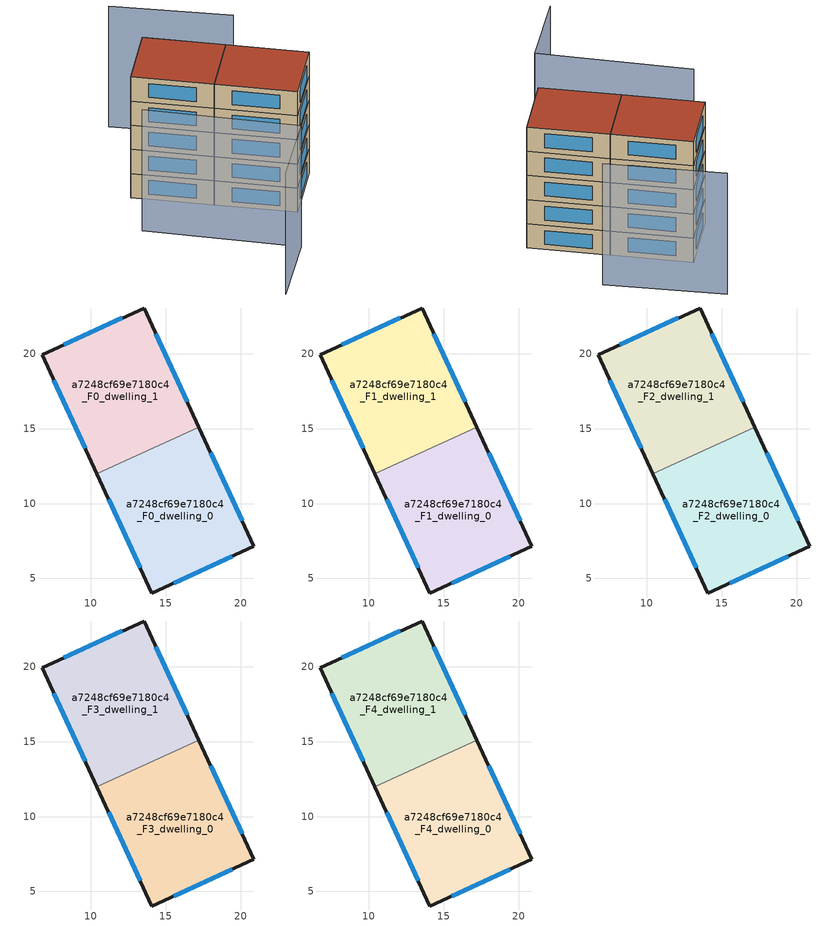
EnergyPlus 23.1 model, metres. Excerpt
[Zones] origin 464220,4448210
a7248cf69e7180c4_F0_dwelling_0
 floor ground (EU_floor_Construction): 17.22,15.1 20.89,7.14 14.07,4.03 10.42,11.97 z0
 wall outside (EU_wall_Construction): 10.42,11.97 14.07,4.03 20.89,7.14 17.22,15.1 z0:3
 wall to a7248cf69e7180c4_F0_dwelling_1 (EU_wall_Construction): 17.22,15.1 10.42,11.97 z0:3
 window (EU_Window_Construction): 11.2,10.27 13.29,5.73 / 20.1,8.84 18.01,13.39 / 15.53,4.7 19.43,6.47 z0.64:2.36
a7248cf69e7180c4_F0_dwelling_1
 floor ground (EU_floor_Construction): 13.57,23.05 17.22,15.1 10.42,11.97 6.76,19.94 z0
 wall outside (EU_wall_Construction): 17.22,15.1 13.57,23.05 6.76,19.94 10.42,11.97 z0:3
 window (EU_Window_Construction): 16.44,16.8 14.35,21.34 / 7.54,18.23 9.64,13.68 / 12.11,22.38 8.22,20.6 z0.64:2.36
a7248cf69e7180c4_F1_dwelling_0
 floor to a7248cf69e7180c4_F0_dwelling_0 (EU_floor_Construction): 17.22,15.1 20.89,7.14 14.07,4.03 10.42,11.97 z3
 wall outside (EU_wall_Construction): 10.42,11.97 14.07,4.03 20.89,7.14 17.22,15.1 z3:6
 wall to a7248cf69e7180c4_F1_dwelling_1 (EU_wall_Construction): 17.22,15.1 10.42,11.97 z3:6
 window (EU_Window_Construction): 11.2,10.27 13.29,5.73 / 20.1,8.84 18.01,13.39 / 15.53,4.7 19.43,6.47 z3.64:5.36
a7248cf69e7180c4_F1_dwelling_1
 floor to a7248cf69e7180c4_F0_dwelling_1 (EU_floor_Construction): 13.57,23.05 17.22,15.1 10.42,11.97 6.76,19.94 z3
 wall outside (EU_wall_Construction): 17.22,15.1 13.57,23.05 6.76,19.94 10.42,11.97 z3:6
 window (EU_Window_Construction): 16.44,16.8 14.35,21.34 / 7.54,18.23 9.64,13.68 / 12.11,22.38 8.22,20.6 z3.64:5.36
a7248cf69e7180c4_F2_dwelling_0
 floor to a7248cf69e7180c4_F1_dwelling_0 (EU_floor_Construction): 17.22,15.1 20.89,7.14 14.07,4.03 10.42,11.97 z6
 wall outside (EU_wall_Construction): 10.42,11.97 14.07,4.03 20.89,7.14 17.22,15.1 z6:9
 wall to a7248cf69e7180c4_F2_dwelling_1 (EU_wall_Construction): 17.22,15.1 10.42,11.97 z6:9
 window (EU_Window_Construction): 11.2,10.27 13.29,5.73 / 20.1,8.84 18.01,13.39 / 15.53,4.7 19.43,6.47 z6.64:8.36
a7248cf69e7180c4_F2_dwelling_1
 floor to a7248cf69e7180c4_F1_dwelling_1 (EU_floor_Construction): 13.57,23.05 17.22,15.1 10.42,11.97 6.76,19.94 z6
 wall outside (EU_wall_Construction): 17.22,15.1 13.57,23.05 6.76,19.94 10.42,11.97 z6:9
 window (EU_Window_Construction): 16.44,16.8 14.35,21.34 / 7.54,18.23 9.64,13.68 / 12.11,22.38 8.22,20.6 z6.64:8.36
a7248cf69e7180c4_F3_dwelling_0
 floor to a7248cf69e7180c4_F2_dwelling_0 (EU_floor_Construction): 17.22,15.1 20.89,7.14 14.07,4.03 10.42,11.97 z9
 wall outside (EU_wall_Construction): 10.42,11.97 14.07,4.03 20.89,7.14 17.22,15.1 z9:12
 wall to a7248cf69e7180c4_F3_dwelling_1 (EU_wall_Construction): 17.22,15.1 10.42,11.97 z9:12
 window (EU_Window_Construction): 11.2,10.27 13.29,5.73 / 20.1,8.84 18.01,13.39 / 15.53,4.7 19.43,6.47 z9.64:11.36
a7248cf69e7180c4_F3_dwelling_1
 floor to a7248cf69e7180c4_F2_dwelling_1 (EU_floor_Construction): 13.57,23.05 17.22,15.1 10.42,11.97 6.76,19.94 z9
 wall outside (EU_wall_Construction): 17.22,15.1 13.57,23.05 6.76,19.94 10.42,11.97 z9:12
 window (EU_Window_Construction): 16.44,16.8 14.35,21.34 / 7.54,18.23 9.64,13.68 / 12.11,22.38 8.22,20.6 z9.64:11.36
a7248cf69e7180c4_F4_dwelling_0
 floor to a7248cf69e7180c4_F3_dwelling_0 (EU_floor_Construction): 17.22,15.1 20.89,7.14 14.07,4.03 10.42,11.97 z12
 wall outside (EU_wall_Construction): 10.42,11.97 14.07,4.03 20.89,7.14 17.22,15.1 z12:15
 wall to a7248cf69e7180c4_F4_dwelling_1 (EU_wall_Construction): 17.22,15.1 10.42,11.97 z12:15
 window (EU_Window_Construction): 11.2,10.27 13.29,5.73 / 20.1,8.84 18.01,13.39 / 15.53,4.7 19.43,6.47 z12.64:14.36
 roof outside (EU_roof_Construction): 20.89,7.14 17.22,15.1 10.42,11.97 14.07,4.03 z15
a7248cf69e7180c4_F4_dwelling_1
 floor to a7248cf69e7180c4_F3_dwelling_1 (EU_floor_Construction): 13.57,23.05 17.22,15.1 10.42,11.97 6.76,19.94 z12
 wall outside (EU_wall_Construction): 17.22,15.1 13.57,23.05 6.76,19.94 10.42,11.97 z12:15
 window (EU_Window_Construction): 16.44,16.8 14.35,21.34 / 7.54,18.23 9.64,13.68 / 12.11,22.38 8.22,20.6 z12.64:14.36
 roof outside (EU_roof_Construction): 17.22,15.1 13.57,23.05 6.76,19.94 10.42,11.97 z15
shading: 2.27,15.49 8.91,0.14 / 8.91,0.14 0.67,-3.43 / 22.25,17.51 16.55,29.2 z0:15
[Building]
EU S2 Campaign: North Axis=0; Terrain=City; Solar Distribution=FullExterior
[Site:Location]
Yerevan-Zvartnots.Intl.AP: Latitude=40.15; Longitude=44.383; Time Zone=4; Elevation=854
[SizingPeriod:WeatherFileDays]
AnnualSizingPeriod: Begin Month=1; Begin Day of Month=1; End Month=12; End Day of Month=31; Day of Week for Start Day=Monday; Use Weather File Daylight Saving Period=No; Use Weather File Rain and Snow Indicators=No
[MATERIAL]
EU_InternalMass_Material: Roughness=MediumRough; Thickness=0.1; Conductivity=1; Density=1800; Specific Heat=900; Thermal Absorptance=0.9; Solar Absorptance=0.7; Visible Absorptance=0.7
[MATERIAL:NOMASS] Roughness=MediumRough; Thermal Absorptance=0.9; Solar Absorptance=0.7; Visible Absorptance=0.7
Name | Thermal Resistance
EU_wall_NoMass | 1.05043
EU_roof_NoMass | 1.45357
EU_floor_NoMass | 0.478065
[WINDOWMATERIAL:SIMPLEGLAZINGSYSTEM]
EU_Window_SimpleGlazing: UFactor=2.5566; Solar Heat Gain Coefficient=0.75; Visible Transmittance=0.75
[CONSTRUCTION]
EU_wall_Construction: EU_wall_NoMass
EU_roof_Construction: EU_roof_NoMass
EU_floor_Construction: EU_floor_NoMass
EU_Window_Construction: EU_Window_SimpleGlazing
EU_InternalMass_Construction: EU_InternalMass_Material
[ZONE] Type=1; Multiplier=1; Ceiling Height=autocalculate; Floor Area=autocalculate; Part of Total Floor Area=Yes
Name | Volume
a7248cf69e7180c4_F0_dwelling_0 | 196.688
a7248cf69e7180c4_F1_dwelling_0; a7248cf69e7180c4_F2_dwelling_0; a7248cf69e7180c4_F3_dwelling_0; a7248cf69e7180c4_F4_dwelling_0 | 196.689
a7248cf69e7180c4_F0_dwelling_1 | 196.677
a7248cf69e7180c4_F1_dwelling_1; a7248cf69e7180c4_F2_dwelling_1; a7248cf69e7180c4_F3_dwelling_1; a7248cf69e7180c4_F4_dwelling_1 | 196.676
[INTERNALMASS] Construction=EU_InternalMass_Construction
Name | Zone or ZoneList | Surface Area
a7248cf69e7180c4_F0_dwelling_0_EU_InternalMass | a7248cf69e7180c4_F0_dwelling_0 | 65.5605
a7248cf69e7180c4_F0_dwelling_1_EU_InternalMass | a7248cf69e7180c4_F0_dwelling_1 | 65.5574
a7248cf69e7180c4_F1_dwelling_0_EU_InternalMass | a7248cf69e7180c4_F1_dwelling_0 | 65.5605
a7248cf69e7180c4_F1_dwelling_1_EU_InternalMass | a7248cf69e7180c4_F1_dwelling_1 | 65.5574
a7248cf69e7180c4_F2_dwelling_0_EU_InternalMass | a7248cf69e7180c4_F2_dwelling_0 | 65.5605
a7248cf69e7180c4_F2_dwelling_1_EU_InternalMass | a7248cf69e7180c4_F2_dwelling_1 | 65.5574
a7248cf69e7180c4_F3_dwelling_0_EU_InternalMass | a7248cf69e7180c4_F3_dwelling_0 | 65.5605
a7248cf69e7180c4_F3_dwelling_1_EU_InternalMass | a7248cf69e7180c4_F3_dwelling_1 | 65.5574
a7248cf69e7180c4_F4_dwelling_0_EU_InternalMass | a7248cf69e7180c4_F4_dwelling_0 | 65.5605
a7248cf69e7180c4_F4_dwelling_1_EU_InternalMass | a7248cf69e7180c4_F4_dwelling_1 | 65.5574
[OTHEREQUIPMENT] Fuel Type=Electricity; Design Level Calculation Method=Watts/Area; Power per Zone Floor Area=1; Fraction Latent=0; Fraction Radiant=0; Fraction Lost=0; Carbon Dioxide Generation Rate=0; EndUse Subcategory=EU_Step8_InternalGains
Name | Zone or ZoneList or Space or SpaceList | Schedule
EU_Step8_InternalGain_a7248cf69e7180c4_F0_dwelling_0_f000 | a7248cf69e7180c4_F0_dwelling_0 | EU_Step8_GainSchedule_a7248cf69e7180c4_F0_dwelling_0_f000
EU_Step8_InternalGain_a7248cf69e7180c4_F0_dwelling_1_f000 | a7248cf69e7180c4_F0_dwelling_1 | EU_Step8_GainSchedule_a7248cf69e7180c4_F0_dwelling_1_f000
EU_Step8_InternalGain_a7248cf69e7180c4_F1_dwelling_0_f000 | a7248cf69e7180c4_F1_dwelling_0 | EU_Step8_GainSchedule_a7248cf69e7180c4_F1_dwelling_0_f000
EU_Step8_InternalGain_a7248cf69e7180c4_F1_dwelling_1_f000 | a7248cf69e7180c4_F1_dwelling_1 | EU_Step8_GainSchedule_a7248cf69e7180c4_F1_dwelling_1_f000
EU_Step8_InternalGain_a7248cf69e7180c4_F2_dwelling_0_f000 | a7248cf69e7180c4_F2_dwelling_0 | EU_Step8_GainSchedule_a7248cf69e7180c4_F2_dwelling_0_f000
EU_Step8_InternalGain_a7248cf69e7180c4_F2_dwelling_1_f000 | a7248cf69e7180c4_F2_dwelling_1 | EU_Step8_GainSchedule_a7248cf69e7180c4_F2_dwelling_1_f000
EU_Step8_InternalGain_a7248cf69e7180c4_F3_dwelling_0_f000 | a7248cf69e7180c4_F3_dwelling_0 | EU_Step8_GainSchedule_a7248cf69e7180c4_F3_dwelling_0_f000
EU_Step8_InternalGain_a7248cf69e7180c4_F3_dwelling_1_f000 | a7248cf69e7180c4_F3_dwelling_1 | EU_Step8_GainSchedule_a7248cf69e7180c4_F3_dwelling_1_f000
EU_Step8_InternalGain_a7248cf69e7180c4_F4_dwelling_0_f000 | a7248cf69e7180c4_F4_dwelling_0 | EU_Step8_GainSchedule_a7248cf69e7180c4_F4_dwelling_0_f000
EU_Step8_InternalGain_a7248cf69e7180c4_F4_dwelling_1_f000 | a7248cf69e7180c4_F4_dwelling_1 | EU_Step8_GainSchedule_a7248cf69e7180c4_F4_dwelling_1_f000
[ZONEVENTILATION:DESIGNFLOWRATE] Schedule=EU_AlwaysOn; Design Flow Rate Calculation Method=AirChanges/Hour; Air Changes per Hour=0.557805; Ventilation Type=Natural; Fan Pressure Rise=0; Fan Total Efficiency=1; Constant Term Coefficient=1; Temperature Term Coefficient=0; Velocity Term Coefficient=0; Velocity Squared Term Coefficient=0; Minimum Indoor Temperature=-100; Maximum Indoor Temperature=100; Delta Temperature=-100; Minimum Outdoor Temperature=-100; Maximum Outdoor Temperature=100; Maximum Wind Speed=40
Name | Zone or ZoneList or Space or SpaceList
EU_ConstantAir_a7248cf69e7180c4_F0_dwelling_0 | a7248cf69e7180c4_F0_dwelling_0
EU_ConstantAir_a7248cf69e7180c4_F0_dwelling_1 | a7248cf69e7180c4_F0_dwelling_1
EU_ConstantAir_a7248cf69e7180c4_F1_dwelling_0 | a7248cf69e7180c4_F1_dwelling_0
EU_ConstantAir_a7248cf69e7180c4_F1_dwelling_1 | a7248cf69e7180c4_F1_dwelling_1
EU_ConstantAir_a7248cf69e7180c4_F2_dwelling_0 | a7248cf69e7180c4_F2_dwelling_0
EU_ConstantAir_a7248cf69e7180c4_F2_dwelling_1 | a7248cf69e7180c4_F2_dwelling_1
EU_ConstantAir_a7248cf69e7180c4_F3_dwelling_0 | a7248cf69e7180c4_F3_dwelling_0
EU_ConstantAir_a7248cf69e7180c4_F3_dwelling_1 | a7248cf69e7180c4_F3_dwelling_1
EU_ConstantAir_a7248cf69e7180c4_F4_dwelling_0 | a7248cf69e7180c4_F4_dwelling_0
EU_ConstantAir_a7248cf69e7180c4_F4_dwelling_1 | a7248cf69e7180c4_F4_dwelling_1
[HVACTEMPLATE:THERMOSTAT] Constant Heating Setpoint=20; Constant Cooling Setpoint=50
EU_HeatOnly_a7248cf69e7180c4_F0_dwelling_0; EU_HeatOnly_a7248cf69e7180c4_F0_dwelling_1; EU_HeatOnly_a7248cf69e7180c4_F1_dwelling_0; EU_HeatOnly_a7248cf69e7180c4_F1_dwelling_1; EU_HeatOnly_a7248cf69e7180c4_F2_dwelling_0; EU_HeatOnly_a7248cf69e7180c4_F2_dwelling_1; EU_HeatOnly_a7248cf69e7180c4_F3_dwelling_0; EU_HeatOnly_a7248cf69e7180c4_F3_dwelling_1; EU_HeatOnly_a7248cf69e7180c4_F4_dwelling_0; EU_HeatOnly_a7248cf69e7180c4_F4_dwelling_1
[HVACTEMPLATE:ZONE:IDEALLOADSAIRSYSTEM] System Availability Schedule=EU_AlwaysOn; Maximum Heating Supply Air Temperature=50; Minimum Cooling Supply Air Temperature=13; Maximum Heating Supply Air Humidity Ratio=0.0156; Minimum Cooling Supply Air Humidity Ratio=0.0077; Heating Limit=NoLimit; Cooling Limit=NoLimit; Heating Availability Schedule=EU_AlwaysOn; Cooling Availability Schedule=EU_CoolingOff; Dehumidification Control Type=ConstantSensibleHeatRatio; Cooling Sensible Heat Ratio=0.7; Dehumidification Setpoint=60; Humidification Control Type=None; Humidification Setpoint=30; Outdoor Air Method=None; Outdoor Air Flow Rate per Person=0.00944; Outdoor Air Flow Rate per Zone Floor Area=0; Outdoor Air Flow Rate per Zone=0; Demand Controlled Ventilation Type=None; Outdoor Air Economizer Type=NoEconomizer; Heat Recovery Type=None; Sensible Heat Recovery Effectiveness=0.7; Latent Heat Recovery Effectiveness=0.65
Name | Template Thermostat
a7248cf69e7180c4_F0_dwelling_0 | EU_HeatOnly_a7248cf69e7180c4_F0_dwelling_0
a7248cf69e7180c4_F0_dwelling_1 | EU_HeatOnly_a7248cf69e7180c4_F0_dwelling_1
a7248cf69e7180c4_F1_dwelling_0 | EU_HeatOnly_a7248cf69e7180c4_F1_dwelling_0
a7248cf69e7180c4_F1_dwelling_1 | EU_HeatOnly_a7248cf69e7180c4_F1_dwelling_1
a7248cf69e7180c4_F2_dwelling_0 | EU_HeatOnly_a7248cf69e7180c4_F2_dwelling_0
a7248cf69e7180c4_F2_dwelling_1 | EU_HeatOnly_a7248cf69e7180c4_F2_dwelling_1
a7248cf69e7180c4_F3_dwelling_0 | EU_HeatOnly_a7248cf69e7180c4_F3_dwelling_0
a7248cf69e7180c4_F3_dwelling_1 | EU_HeatOnly_a7248cf69e7180c4_F3_dwelling_1
a7248cf69e7180c4_F4_dwelling_0 | EU_HeatOnly_a7248cf69e7180c4_F4_dwelling_0
a7248cf69e7180c4_F4_dwelling_1 | EU_HeatOnly_a7248cf69e7180c4_F4_dwelling_1
[SIZING:ZONE] Zone Cooling Design Supply Air Temperature Input Method=SupplyAirTemperature; Zone Cooling Design Supply Air Temperature=13; Zone Heating Design Supply Air Temperature Input Method=SupplyAirTemperature; Zone Heating Design Supply Air Temperature=50; Zone Cooling Design Supply Air Humidity Ratio=0.008; Zone Heating Design Supply Air Humidity Ratio=0.008; Cooling Design Air Flow Method=DesignDay; Cooling Design Air Flow Rate=0; Cooling Minimum Air Flow per Zone Floor Area=0.000762; Cooling Minimum Air Flow=0; Cooling Minimum Air Flow Fraction=0.2; Heating Design Air Flow Method=DesignDay; Heating Design Air Flow Rate=0; Heating Maximum Air Flow per Zone Floor Area=0.002032; Heating Maximum Air Flow=0.141576; Heating Maximum Air Flow Fraction=0.3; Account for Dedicated Outdoor Air System=No; Dedicated Outdoor Air System Control Strategy=NeutralSupplyAir; Dedicated Outdoor Air Low Setpoint Temperature for Design=autosize; Dedicated Outdoor Air High Setpoint Temperature for Design=autosize; Zone Load Sizing Method=Sensible Load Only No Latent Load; Zone Latent Cooling Design Supply Air Humidity Ratio Input Method=HumidityRatioDifference; Zone Cooling Design Supply Air Humidity Ratio Difference=0.005; Zone Latent Heating Design Supply Air Humidity Ratio Input Method=HumidityRatioDifference; Zone Humidification Design Supply Air Humidity Ratio Difference=0.005
a7248cf69e7180c4_F0_dwelling_0; a7248cf69e7180c4_F0_dwelling_1; a7248cf69e7180c4_F1_dwelling_0; a7248cf69e7180c4_F1_dwelling_1; a7248cf69e7180c4_F2_dwelling_0; a7248cf69e7180c4_F2_dwelling_1; a7248cf69e7180c4_F3_dwelling_0; a7248cf69e7180c4_F3_dwelling_1; a7248cf69e7180c4_F4_dwelling_0; a7248cf69e7180c4_F4_dwelling_1
[SCHEDULE:CONSTANT]
Name | Hourly Value
EU_AlwaysOn | 1
EU_CoolingOff | 0
[SCHEDULE:FILE] Column Number=1; Rows to Skip at Top=0; Number of Hours of Data=8760; Column Separator=Comma; Interpolate to Timestep=No; Minutes per Item=60; Adjust Schedule for Daylight Savings=Yes
Name | File
EU_Step8_GainSchedule_a7248cf69e7180c4_F0_dwelling_0_f000 | ../../schedules/a7248cf69e7180c4/a7248cf69e7180c4_F0_dwelling_0_f000_gain.csv
EU_Step8_GainSchedule_a7248cf69e7180c4_F0_dwelling_1_f000 | ../../schedules/a7248cf69e7180c4/a7248cf69e7180c4_F0_dwelling_1_f000_gain.csv
EU_Step8_GainSchedule_a7248cf69e7180c4_F1_dwelling_0_f000 | ../../schedules/a7248cf69e7180c4/a7248cf69e7180c4_F1_dwelling_0_f000_gain.csv
EU_Step8_GainSchedule_a7248cf69e7180c4_F1_dwelling_1_f000 | ../../schedules/a7248cf69e7180c4/a7248cf69e7180c4_F1_dwelling_1_f000_gain.csv
EU_Step8_GainSchedule_a7248cf69e7180c4_F2_dwelling_0_f000 | ../../schedules/a7248cf69e7180c4/a7248cf69e7180c4_F2_dwelling_0_f000_gain.csv
EU_Step8_GainSchedule_a7248cf69e7180c4_F2_dwelling_1_f000 | ../../schedules/a7248cf69e7180c4/a7248cf69e7180c4_F2_dwelling_1_f000_gain.csv
EU_Step8_GainSchedule_a7248cf69e7180c4_F3_dwelling_0_f000 | ../../schedules/a7248cf69e7180c4/a7248cf69e7180c4_F3_dwelling_0_f000_gain.csv
EU_Step8_GainSchedule_a7248cf69e7180c4_F3_dwelling_1_f000 | ../../schedules/a7248cf69e7180c4/a7248cf69e7180c4_F3_dwelling_1_f000_gain.csv
EU_Step8_GainSchedule_a7248cf69e7180c4_F4_dwelling_0_f000 | ../../schedules/a7248cf69e7180c4/a7248cf69e7180c4_F4_dwelling_0_f000_gain.csv
EU_Step8_GainSchedule_a7248cf69e7180c4_F4_dwelling_1_f000 | ../../schedules/a7248cf69e7180c4/a7248cf69e7180c4_F4_dwelling_1_f000_gain.csv
